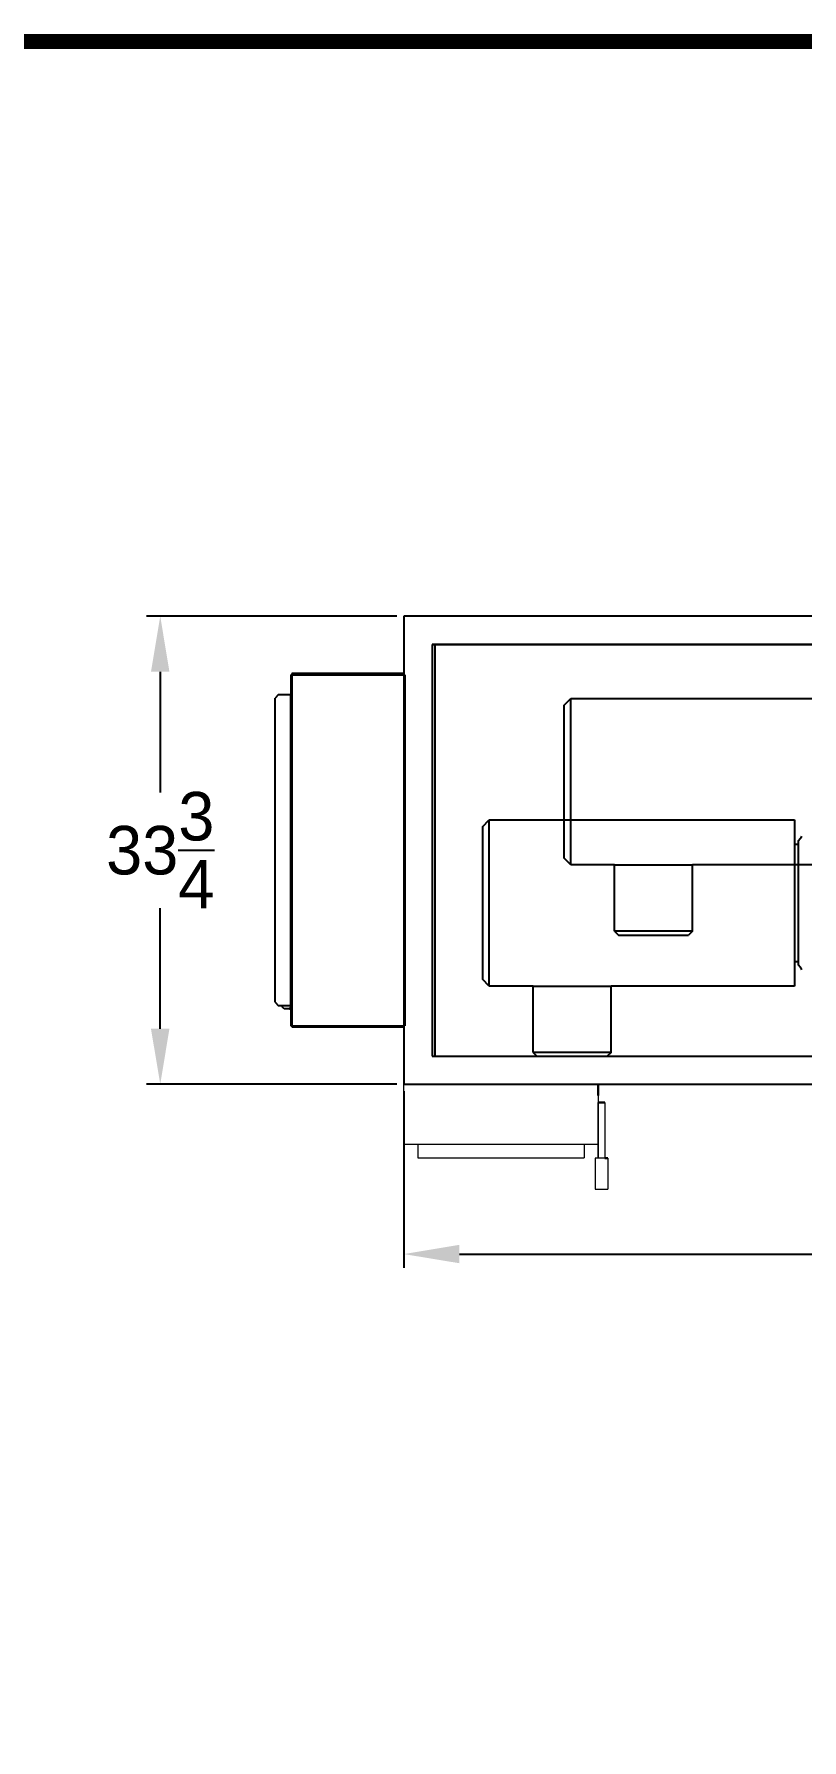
# Model space of a CAD drawing. Header units: inches. Extents: x 1687 to 2128, y 1222 to 1501.
# Drawn here: x 1912.9 to 1968.3, y 1374.1 to 1497.1 of the extents above; entities that cross this region are included whole.
import ezdxf

# ---------------------------------------------------------------- set-up
doc = ezdxf.new("R2010")
doc.units = ezdxf.units.IN
doc.header["$MEASUREMENT"] = 0
doc.header["$PDSIZE"] = -1
for name, color, linetype in [('External Disconnect 1 H1', 7, 'Continuous'), ('WATANK', 7, 'Continuous'), ('WDPUMP', 7, 'Continuous'), ('WEPC', 7, 'Continuous'), ('WNOTANK', 7, 'Continuous'), ('WSPUMP', 7, 'Continuous')]:
    doc.layers.add(name, color=color, linetype=linetype)
doc.dimstyles.new('General Dimension', dxfattribs={"dimtxt": 3.5, "dimasz": 4, "dimexe": 1, "dimexo": 0.5, "dimgap": 0.09, "dimtad": 0, "dimtih": 1, "dimtoh": 1, "dimdec": 3, "dimzin": 0, "dimdsep": 46, "dimlunit": 5, "dimtxsty": 'Standard', "dimcen": 0.09, "dimadec": 0, "dimazin": 0, "dimtfac": 1, "dimtdec": 3, "dimtofl": 0, "dimtmove": 0, "dimatfit": 3, "dimfxl": 1, "dimtolj": 1, "dimtzin": 0, "dimarcsym": 0})

# ---------------------------------------------------------------- blocks, each defined once
blk = doc.blocks.new('*D39')
at = {"color": 0, "linetype": 'Continuous', "lineweight": -2}
for p, q in [((1939.07, 1455.15), (1921, 1455.15)), ((1922, 1451.15), (1922, 1442.45)), ((1922, 1425.4), (1922, 1434.1)), ((1939.07, 1421.4), (1921, 1421.4))]:
    blk.add_line(p, q, dxfattribs=at)
at = {"color": 0, "linetype": 'Continuous'}
for points in [[(1921.33, 1451.15), (1922.66, 1451.15), (1922, 1455.15)], [(1921.33, 1425.4), (1922.66, 1425.4), (1922, 1421.4)]]:
    blk.add_solid(points, dxfattribs=at)
at = {"layer": 'Defpoints', "color": 0, "linetype": 'Continuous'}
for p in [(1939.57, 1455.15), (1922, 1421.4), (1939.57, 1421.4)]:
    blk.add_point(p, dxfattribs=at)
at = {"color": 0, "linetype": 'Continuous', "insert": (1922, 1438.28), "char_height": 3.5, "attachment_point": 5}
blk.add_mtext('\\A1;33{\\H1x;\\S3/4;}', dxfattribs=at)
blk = doc.blocks.new('*D40')
at = {"layer": 'Defpoints', "color": 0, "linetype": 'Continuous'}
for p in [(1939.57, 1421.4), (2058.45, 1421.4), (2058.45, 1409.15)]:
    blk.add_point(p, dxfattribs=at)
at = {"layer": 'WNOTANK', "color": 0, "linetype": 'Continuous', "lineweight": -2}
for p, q in [((1939.57, 1420.9), (1939.57, 1408.15)), ((2058.45, 1420.9), (2058.45, 1408.15)), ((1943.57, 1409.15), (1993.67, 1409.15)), ((2054.45, 1409.15), (2004.35, 1409.15))]:
    blk.add_line(p, q, dxfattribs=at)
at = {"layer": 'WNOTANK', "color": 0, "linetype": 'Continuous'}
for points in [[(1943.57, 1409.82), (1943.57, 1408.49), (1939.57, 1409.15)], [(2054.45, 1409.82), (2054.45, 1408.49), (2058.45, 1409.15)]]:
    blk.add_solid(points, dxfattribs=at)
at = {"layer": 'WNOTANK', "color": 0, "linetype": 'Continuous', "insert": (1999.01, 1409.15), "char_height": 3.5, "attachment_point": 5}
blk.add_mtext('\\A1;118{\\H1x;\\S7/8;}', dxfattribs=at)
blk = doc.blocks.new('*D41')
at = {"layer": 'Defpoints', "color": 0, "linetype": 'Continuous'}
for p in [(1939.57, 1421.4), (2085.08, 1421.4), (2085.08, 1409.15)]:
    blk.add_point(p, dxfattribs=at)
at = {"layer": 'WATANK', "color": 0, "linetype": 'Continuous', "lineweight": -2}
for p, q in [((1939.57, 1420.9), (1939.57, 1408.15)), ((2085.08, 1420.9), (2085.08, 1408.15)), ((1943.57, 1409.15), (2006.4, 1409.15)), ((2081.08, 1409.15), (2018.25, 1409.15))]:
    blk.add_line(p, q, dxfattribs=at)
at = {"layer": 'WATANK', "color": 0, "linetype": 'Continuous'}
for points in [[(1943.57, 1409.82), (1943.57, 1408.49), (1939.57, 1409.15)], [(2081.08, 1409.82), (2081.08, 1408.49), (2085.08, 1409.15)]]:
    blk.add_solid(points, dxfattribs=at)
at = {"layer": 'WATANK', "color": 0, "linetype": 'Continuous', "insert": (2012.32, 1409.15), "char_height": 3.5, "attachment_point": 5}
blk.add_mtext('\\A1;145{\\H1x;\\S1/2;}', dxfattribs=at)

msp = doc.modelspace()

# ---------------------------------------------------------------- linework, layer by layer
at = {"color": 0, "linetype": 'Continuous'}
for p, q in [((1939.5656, 1455.1521), (1939.5656, 1421.4021)), ((2058.4461, 1455.1521), (1939.5656, 1455.1521)), ((1939.5656, 1455.1521), (1939.5656, 1421.4021)), ((2058.4461, 1455.1521), (1939.5656, 1455.1521)), ((1973.0415, 1455.1521), (1954.6846, 1455.1521)), ((1973.0415, 1455.1521), (1954.6846, 1455.1521)), ((1941.5954, 1453.1224), (2056.4461, 1453.1224)), ((1941.5954, 1453.1224), (1941.5954, 1423.4319)), ((1941.7927, 1453.1224), (2056.4461, 1453.1224)), ((1941.7927, 1453.1224), (1941.7927, 1423.4319)), ((1941.5954, 1423.4319), (2056.4461, 1423.4319)), ((1941.5954, 1423.4319), (2056.4461, 1423.4319)), ((1939.5656, 1421.4021), (2058.4461, 1421.4021)), ((1939.5656, 1421.4021), (2058.4461, 1421.4021))]:
    msp.add_line(p, q, dxfattribs=at)
at = {"color": 0, "linetype": 'Continuous', "lineweight": 20, "const_width": 1.0712}
msp.add_lwpolyline([(1694.6422, 1228.7897), (2123.1322, 1228.7897), (2123.1322, 1496.596), (1694.6422, 1496.596), (1694.6422, 1228.7897)], dxfattribs=at)
at = {"layer": 'External Disconnect 1 H1', "color": 0, "linetype": 'Continuous', "lineweight": 15}
for p, q in [((1939.5656, 1421.4021), (1953.5656, 1421.4021)), ((1939.5656, 1417.0896), (1939.5656, 1421.4021)), ((1939.5656, 1417.0896), (1939.5656, 1421.4021)), ((1939.5656, 1421.4021), (1953.5656, 1421.4021)), ((1939.5656, 1417.0896), (1939.5656, 1421.4021)), ((1939.5656, 1417.0896), (1939.5656, 1421.4021)), ((1953.5656, 1421.4021), (1953.5656, 1420.5896)), ((1953.5656, 1421.4021), (1953.5656, 1420.5896)), ((1953.5656, 1420.5896), (1953.5656, 1417.0896)), ((1953.5656, 1420.5896), (1953.5656, 1417.0896)), ((1953.5656, 1420.5896), (1953.5656, 1417.0896)), ((1953.5656, 1420.5896), (1953.5656, 1417.0896)), ((1953.5656, 1416.079), (1953.5656, 1420.0896)), ((1953.5656, 1416.079), (1953.5656, 1420.0896)), ((1953.5656, 1420.0896), (1954.0656, 1420.0896)), ((1953.5656, 1416.079), (1953.5656, 1420.0896)), ((1953.5656, 1416.079), (1953.5656, 1420.0896)), ((1953.5656, 1420.0896), (1954.0656, 1420.0896)), ((1954.0656, 1420.0896), (1954.0656, 1416.079)), ((1954.0656, 1420.0896), (1954.0656, 1416.079)), ((1954.0656, 1420.0896), (1954.0656, 1416.079)), ((1954.0656, 1420.0896), (1954.0656, 1416.079)), ((1953.5656, 1419.0896), (1953.5656, 1416.079)), ((1953.5656, 1419.0896), (1953.5656, 1416.079)), ((1953.5656, 1419.0896), (1953.5656, 1416.079)), ((1953.5656, 1419.0896), (1953.5656, 1416.079)), ((1939.5656, 1417.0896), (1953.5656, 1417.0896)), ((1939.5656, 1417.0896), (1953.5656, 1417.0896)), ((1939.5656, 1417.0896), (1953.5656, 1417.0896)), ((1939.5656, 1417.0896), (1953.5656, 1417.0896)), ((1940.5656, 1417.0896), (1940.5656, 1416.0896)), ((1940.5656, 1417.0896), (1940.5656, 1416.0896)), ((1940.5656, 1417.0896), (1940.5656, 1416.0896)), ((1940.5656, 1417.0896), (1940.5656, 1416.0896)), ((1940.5656, 1416.0896), (1952.5656, 1416.0896)), ((1940.5656, 1416.0896), (1952.5656, 1416.0896)), ((1940.5656, 1416.0896), (1952.5656, 1416.0896)), ((1940.5656, 1416.0896), (1952.5656, 1416.0896)), ((1952.5656, 1417.0896), (1952.5656, 1416.0896)), ((1952.5656, 1417.0896), (1952.5656, 1416.0896)), ((1952.5656, 1417.0896), (1952.5656, 1416.0896)), ((1952.5656, 1417.0896), (1952.5656, 1416.0896)), ((1953.5656, 1416.079), (1953.3528, 1416.079)), ((1953.3528, 1416.079), (1953.3528, 1413.8419)), ((1953.5656, 1416.079), (1953.3528, 1416.079)), ((1953.3528, 1416.079), (1953.3528, 1413.8419)), ((1953.5656, 1416.079), (1953.3528, 1416.079)), ((1953.3528, 1416.079), (1953.3528, 1413.8419)), ((1953.5656, 1416.079), (1953.3528, 1416.079)), ((1953.3528, 1416.079), (1953.3528, 1413.8419)), ((1954.0656, 1416.079), (1953.5656, 1416.079)), ((1954.0656, 1416.079), (1953.5656, 1416.079)), ((1954.0656, 1416.079), (1953.5656, 1416.079)), ((1954.0656, 1416.079), (1953.5656, 1416.079)), ((1954.2784, 1416.079), (1954.2784, 1413.8419)), ((1954.2784, 1416.079), (1954.2784, 1413.8419)), ((1954.2784, 1416.079), (1954.2784, 1413.8419)), ((1954.2784, 1416.079), (1954.2784, 1413.8419)), ((1953.3528, 1413.8419), (1954.2784, 1413.8419)), ((1953.3528, 1413.8419), (1954.2784, 1413.8419)), ((1953.3528, 1413.8419), (1954.2784, 1413.8419)), ((1953.3528, 1413.8419), (1954.2784, 1413.8419))]:
    msp.add_line(p, q, dxfattribs=at)
at = {"layer": 'External Disconnect 1 H1', "color": 0, "linetype": 'Continuous', "lineweight": 30}
for p, q in [((1953.5656, 1421.4021), (1953.5656, 1420.5896)), ((1953.5656, 1421.4021), (1953.5656, 1420.5896)), ((1953.5656, 1420.0896), (1954.0656, 1420.0896)), ((1953.5656, 1420.0896), (1954.0656, 1420.0896)), ((1954.0656, 1416.079), (1954.2784, 1416.079)), ((1954.0656, 1416.079), (1954.2784, 1416.079)), ((1954.0656, 1416.079), (1954.2784, 1416.079)), ((1954.0656, 1416.079), (1954.2784, 1416.079))]:
    msp.add_line(p, q, dxfattribs=at)
at = {"layer": 'WDPUMP', "color": 0, "linetype": 'Continuous'}
for p, q in [((1941.5954, 1453.1224), (1941.5954, 1423.4319)), ((2021.7136, 1453.1224), (1941.5954, 1453.1224)), ((1951.0954, 1448.7199), (1951.5954, 1449.2199)), ((1951.5954, 1449.2199), (1973.6054, 1449.2199)), ((1951.5954, 1440.4749), (1951.5954, 1449.2199)), ((1951.0954, 1448.7199), (1951.0954, 1440.4749)), ((1945.2254, 1439.9749), (1945.7254, 1440.4749)), ((1945.2254, 1439.9749), (1945.2254, 1428.9749)), ((1945.7254, 1440.4749), (1967.7354, 1440.4749)), ((1945.7254, 1428.4749), (1945.7254, 1440.4749)), ((1967.7354, 1440.4749), (1967.7354, 1428.4749)), ((1967.7354, 1438.7249), (1968.0164, 1438.7249)), ((1968.0164, 1429.9749), (1968.0164, 1438.9749)), ((1968.0164, 1430.2249), (1967.7354, 1430.2249)), ((1945.7254, 1428.4749), (1945.2254, 1428.9749)), ((1948.8829, 1428.4749), (1945.7254, 1428.4749)), ((1948.8829, 1423.6963), (1948.8829, 1428.4749)), ((1948.8829, 1428.4749), (1954.5104, 1428.4749)), ((1967.7354, 1428.4749), (1954.5104, 1428.4749)), ((1954.5104, 1423.6963), (1954.5104, 1428.4749)), ((1954.5104, 1423.6963), (1948.8829, 1423.6963)), ((1948.8829, 1423.6963), (1949.1642, 1423.4149)), ((1949.1642, 1423.4149), (1954.229, 1423.4149)), ((1954.5104, 1423.6963), (1954.229, 1423.4149))]:
    msp.add_line(p, q, dxfattribs=at)
at = {"layer": 'WDPUMP', "color": 0, "linetype": 'Continuous', "flags": 128}
for points in [[(1968.0164, 1438.9749), (1968.14, 1439.122), (1968.2378, 1439.2508), (1968.2648, 1439.2887)], [(1968.2642, 1429.6619), (1968.2398, 1429.6965), (1968.1374, 1429.8312), (1968.0164, 1429.9749)]]:
    msp.add_lwpolyline(points, dxfattribs=at)
at = {"layer": 'WEPC', "color": 0, "linetype": 'Continuous'}
for p, q in [((1931.4226, 1450.9358), (1931.4226, 1425.6185)), ((1931.4226, 1450.9358), (1931.4983, 1450.9358)), ((1931.4226, 1450.9358), (1931.4226, 1425.6185)), ((1931.4226, 1450.9358), (1931.4983, 1450.9358)), ((1939.5656, 1451.0115), (1931.4983, 1451.0115)), ((1931.4983, 1451.0115), (1931.4983, 1450.9358)), ((1939.5656, 1451.0115), (1931.4983, 1451.0115)), ((1931.4983, 1451.0115), (1931.4983, 1450.9358)), ((1931.4983, 1450.9358), (1939.5656, 1450.9358)), ((1931.4983, 1450.9358), (1931.4983, 1425.6185)), ((1931.4983, 1450.9358), (1939.5656, 1450.9358)), ((1931.4983, 1450.9358), (1931.4983, 1425.6185)), ((1939.5656, 1450.9358), (1939.5656, 1451.0115)), ((1939.5656, 1450.9358), (1939.5656, 1451.0115)), ((1939.5656, 1450.9358), (1939.5656, 1425.6185)), ((1939.5656, 1450.9358), (1939.6413, 1450.9358)), ((1939.5656, 1450.9358), (1939.5656, 1425.6185)), ((1939.5656, 1450.9358), (1939.6413, 1450.9358)), ((1939.6413, 1450.9358), (1939.6413, 1425.6185)), ((1939.6413, 1450.9358), (1939.6413, 1425.6185)), ((1930.5262, 1449.4983), (1930.2764, 1449.2453)), ((1930.5262, 1449.4983), (1930.2764, 1449.2453)), ((1930.2764, 1427.309), (1930.2764, 1449.2453)), ((1930.2764, 1427.309), (1930.2764, 1449.2453)), ((1930.5262, 1449.4983), (1931.4216, 1449.4983)), ((1930.5262, 1449.4983), (1931.4216, 1449.4983)), ((1931.4216, 1427.056), (1931.4216, 1449.4983)), ((1931.4216, 1449.4983), (1931.4226, 1449.4983)), ((1931.4216, 1427.056), (1931.4216, 1449.4983)), ((1931.4216, 1449.4983), (1931.4226, 1449.4983)), ((1930.2764, 1427.309), (1930.5262, 1427.056)), ((1930.2764, 1427.309), (1930.5262, 1427.056)), ((1931.4216, 1427.056), (1930.5262, 1427.056)), ((1931.4216, 1427.056), (1930.5262, 1427.056)), ((1930.8069, 1426.9618), (1930.8069, 1427.056)), ((1930.8069, 1426.9618), (1930.8069, 1427.056)), ((1931.4226, 1427.056), (1931.4216, 1427.056)), ((1931.4226, 1427.056), (1931.4216, 1427.056)), ((1930.9319, 1426.8368), (1930.8069, 1426.9618)), ((1930.9319, 1426.8368), (1930.8069, 1426.9618)), ((1931.3119, 1426.8368), (1930.9319, 1426.8368)), ((1931.3119, 1426.8368), (1930.9319, 1426.8368)), ((1931.4226, 1426.9474), (1931.3119, 1426.8368)), ((1931.4226, 1426.9474), (1931.3119, 1426.8368)), ((1931.3119, 1426.8368), (1931.4226, 1426.8368)), ((1931.3119, 1426.8368), (1931.4226, 1426.8368)), ((1931.4226, 1425.6185), (1931.4983, 1425.6185)), ((1931.4226, 1425.6185), (1931.4983, 1425.6185)), ((1931.4983, 1425.6185), (1939.5656, 1425.6185)), ((1931.4983, 1425.6185), (1931.4983, 1425.5428)), ((1931.4983, 1425.6185), (1939.5656, 1425.6185)), ((1931.4983, 1425.6185), (1931.4983, 1425.5428)), ((1931.4983, 1425.5428), (1939.5656, 1425.5428)), ((1931.4983, 1425.5428), (1939.5656, 1425.5428))]:
    msp.add_line(p, q, dxfattribs=at)
at = {"layer": 'WSPUMP', "color": 0, "linetype": 'Continuous'}
for p, q in [((1941.5954, 1453.1224), (1941.5954, 1423.4319)), ((2021.7136, 1453.1224), (1941.5954, 1453.1224)), ((1951.0954, 1448.7199), (1951.5954, 1449.2199)), ((1951.5954, 1449.2199), (1973.6054, 1449.2199)), ((1951.5954, 1437.2199), (1951.5954, 1449.2199)), ((1951.0954, 1448.7199), (1951.0954, 1437.7199)), ((1951.5954, 1437.2199), (1951.0954, 1437.7199)), ((1954.7529, 1437.2199), (1951.5954, 1437.2199)), ((1954.7529, 1432.4413), (1954.7529, 1437.2199)), ((1954.7529, 1437.2199), (1960.3804, 1437.2199)), ((1973.6054, 1437.2199), (1960.3804, 1437.2199)), ((1960.3804, 1432.4413), (1960.3804, 1437.2199)), ((1960.3804, 1432.4413), (1954.7529, 1432.4413)), ((1954.7529, 1432.4413), (1955.0342, 1432.1599)), ((1955.0342, 1432.1599), (1960.099, 1432.1599)), ((1960.3804, 1432.4413), (1960.099, 1432.1599))]:
    msp.add_line(p, q, dxfattribs=at)

# ---------------------------------------------------------------- dimensions: what is measured, and where the dimension line sits
at = {"color": 0, "linetype": 'Continuous'}
dim = msp.add_linear_dim(base=(1921.9966, 1421.4021), p1=(1939.5656, 1455.1521), p2=(1939.5656, 1421.4021), angle=90, dimstyle='General Dimension', dxfattribs=at)
dim.commit()
dim.dimension.update_dxf_attribs({"geometry": '*D39', "text_midpoint": (1921.9966, 1438.2771), "dimtype": 160})
at = {"layer": 'WATANK', "color": 0, "linetype": 'Continuous'}
dim = msp.add_linear_dim(base=(2085.0823, 1409.1519), p1=(1939.5656, 1421.4021), p2=(2085.0823, 1421.4021), dimstyle='General Dimension', dxfattribs=at)
dim.commit()
dim.dimension.update_dxf_attribs({"geometry": '*D41', "text_midpoint": (2012.3239, 1409.1519), "dimtype": 160})
at = {"layer": 'WNOTANK', "color": 0, "linetype": 'Continuous'}
dim = msp.add_linear_dim(base=(2058.44608, 1409.15194), p1=(1939.56561, 1421.40215), p2=(2058.44608, 1421.40215), dimstyle='General Dimension', dxfattribs=at)
dim.commit()
dim.dimension.update_dxf_attribs({"geometry": '*D40', "text_midpoint": (1999.00584, 1409.15194)})

doc.saveas('drawing.dxf')
